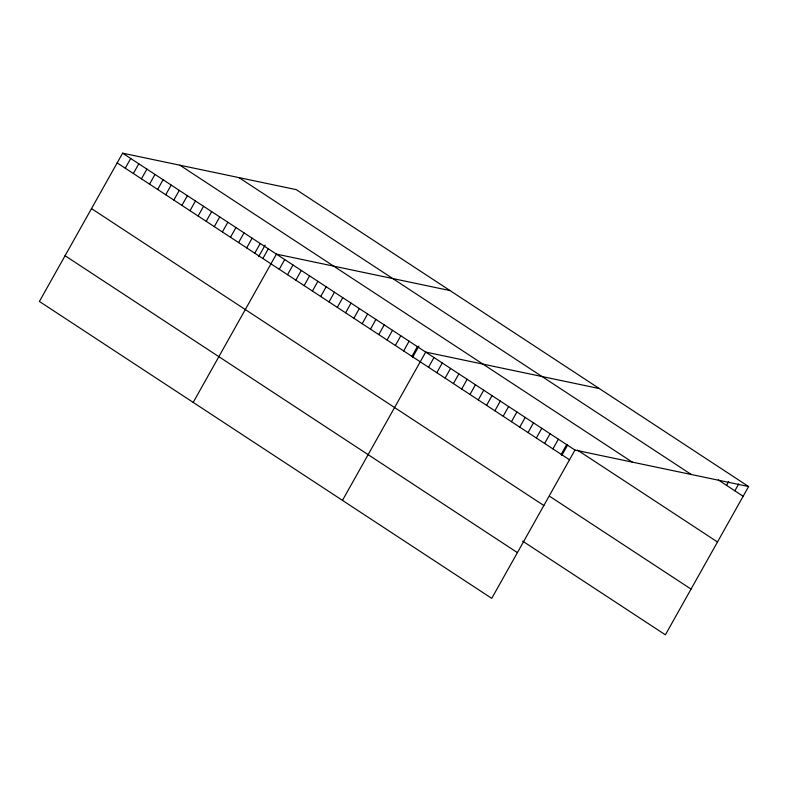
<?xml version="1.0" encoding="UTF-8"?>
<svg xmlns="http://www.w3.org/2000/svg" width="788" height="788" viewBox="0 0 788 788"><rect width="100%" height="100%" fill="white"/><g stroke="black" fill="none" stroke-linecap="round" stroke-linejoin="round"><path stroke-width="1.18" d="M748.6 486.541L296.258 189.642L122.613 153.177L39.4 301.459L491.742 598.358L574.954 450.066L748.6 486.541L665.387 634.823L522.562 541.08M125.262 168.199L130.709 158.487M133.359 173.508L138.806 163.796M141.446 178.827L146.903 169.115M149.543 184.136L154.99 174.424M157.639 189.445L163.086 179.743M165.736 194.764L171.183 185.052M173.833 200.073L179.28 190.361M181.92 205.382L187.367 195.68M190.016 210.701L195.463 200.989M198.113 216.011L203.56 206.298M206.21 221.329L211.657 211.617M214.297 226.639L219.754 216.927M222.393 231.948L227.84 222.246M230.49 237.267L235.937 227.555M238.587 242.576L244.034 232.864M246.683 247.885L252.13 238.183M254.77 253.204L260.227 243.492M258.681 256.602L265.142 245.088M262.867 258.513L268.314 248.801M193.198 402.402L276.411 254.12L450.056 290.585M279.257 269.269L284.704 259.557M287.551 274.716L292.998 265.004M295.845 280.154L301.292 270.451M304.138 285.601L309.586 275.889M312.432 291.038L317.879 281.336M320.716 296.485L326.173 286.773M329.01 301.932L334.467 292.22M337.303 307.369L342.75 297.667M345.597 312.816L351.044 303.104M353.891 318.254L359.338 308.551M362.184 323.701L367.632 313.988M370.478 329.148L375.925 319.435M378.772 334.585L384.219 324.873M387.066 340.032L392.513 330.32M395.359 345.469L400.806 335.767M403.653 350.916L409.1 341.204M411.947 356.363L417.394 346.651M412.479 357.545L418.94 346.031M342.475 500.38L425.687 352.088L599.323 388.563M428.524 367.247L433.981 357.535M436.818 372.685L442.275 362.982M445.112 378.132L450.569 368.42M453.405 383.579L458.852 373.867M461.699 389.016L467.146 379.304M469.993 394.463L475.44 384.751M478.286 399.9L483.733 390.198M486.58 405.347L492.027 395.635M494.874 410.794L500.321 401.082M503.168 416.231L508.615 406.519M511.461 421.679L516.908 411.966M519.755 427.116L525.202 417.413M528.049 432.563L533.496 422.851M536.342 438.01L541.789 428.298M544.626 443.447L550.083 433.735M552.92 448.894L558.377 439.182M561.214 454.331L566.661 444.629M561.755 455.523L567.626 445.053M726.566 485.359L728.742 481.478M734.859 490.806L738.671 484.009M718.272 479.922L743.153 496.253M238.951 177.605L691.303 474.504M179.92 165.214L632.262 462.103M577.427 450.056L717.484 541.977M122.613 153.177L574.954 450.066M117.166 162.88L569.507 459.778M550.063 496.568L691.046 589.099M91.507 208.613L543.848 505.512M65.059 255.726L517.411 552.624"/></g></svg>
